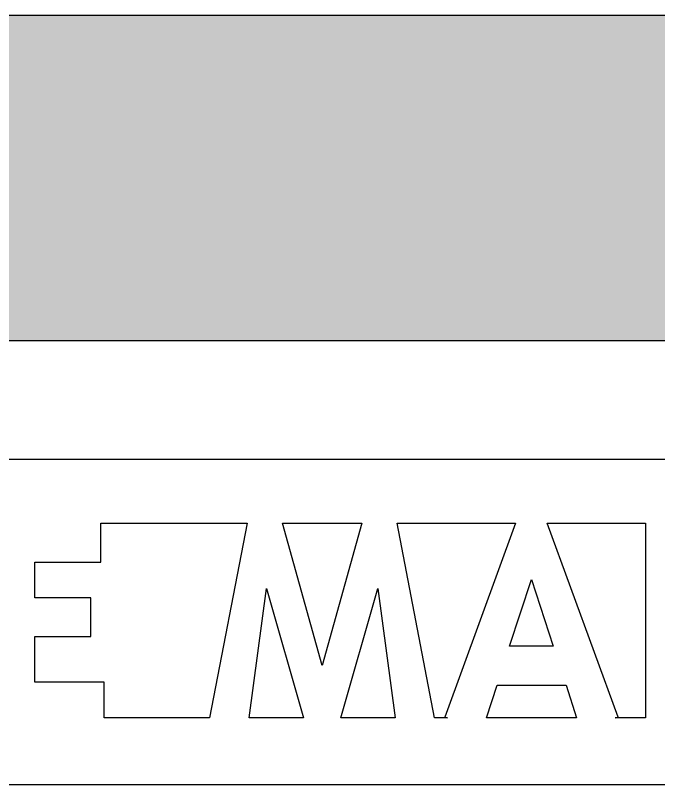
# Model space of a CAD drawing. Extents: x 0 to 338, y -186 to -55.
# Drawn here: x 190.8 to 264.3, y -185.8 to -98 of the extents above; entities that cross this region are included whole.
import ezdxf

# ---------------------------------------------------------------- set-up
doc = ezdxf.new("R2010")
doc.units = 0
doc.layers.add('CALQUE_1', color=7, linetype='CONTINUOUS')

# ---------------------------------------------------------------- blocks, each defined once
blk = doc.blocks.new('*U5')
at = {"layer": 'CALQUE_1', "color": 250}
for points in [[(0, -135.104), (0, -97.985), (337.44, -135.104)], [(337.44, -135.104), (0, -97.985), (337.44, -97.985)]]:
    blk.add_solid(points, dxfattribs=at)

msp = doc.modelspace()

# ---------------------------------------------------------------- linework, layer by layer
at = {"layer": 'CALQUE_1', "color": 7}
msp.add_lwpolyline([(0, -97.985), (0, -135.104), (337.44, -135.104), (337.44, -97.985), (0, -97.985)], dxfattribs=at)
at = {"layer": 'CALQUE_1', "color": 250}
for points in [[(-0.001, -148.695), (-0.001, -185.814), (337.439, -185.814), (337.439, -148.695), (-0.001, -148.695)], [(217.239, -155.962), (212.97, -178.171), (200.903, -178.171), (200.903, -174.106), (192.998, -174.106), (192.998, -168.911), (199.398, -168.911), (199.398, -164.469), (192.998, -164.469), (192.998, -160.404), (200.527, -160.404), (200.527, -155.962), (217.239, -155.962)], [(230.339, -155.962), (225.822, -172.223), (221.304, -155.962), (230.339, -155.962)], [(247.917, -155.962), (239.824, -178.096), (240.153, -178.171), (238.673, -178.171), (234.404, -155.962), (247.917, -155.962)], [(262.748, -155.962), (262.748, -178.171), (259.295, -178.171), (259.624, -178.096), (251.531, -155.962), (262.748, -155.962)], [(247.24, -170.003), (249.724, -162.399), (252.209, -170.003), (247.24, -170.003)], [(223.681, -178.171), (217.49, -178.171), (219.46, -163.415), (223.681, -178.171)], [(234.153, -178.171), (227.962, -178.171), (232.183, -163.415), (234.153, -178.171)], [(253.677, -174.444), (254.879, -178.171), (244.577, -178.171), (245.809, -174.444), (253.677, -174.444)]]:
    msp.add_lwpolyline(points, dxfattribs=at)

# ---------------------------------------------------------------- block references
msp.add_blockref('*U5', (0, 0), dxfattribs=at)

doc.saveas('drawing.dxf')
